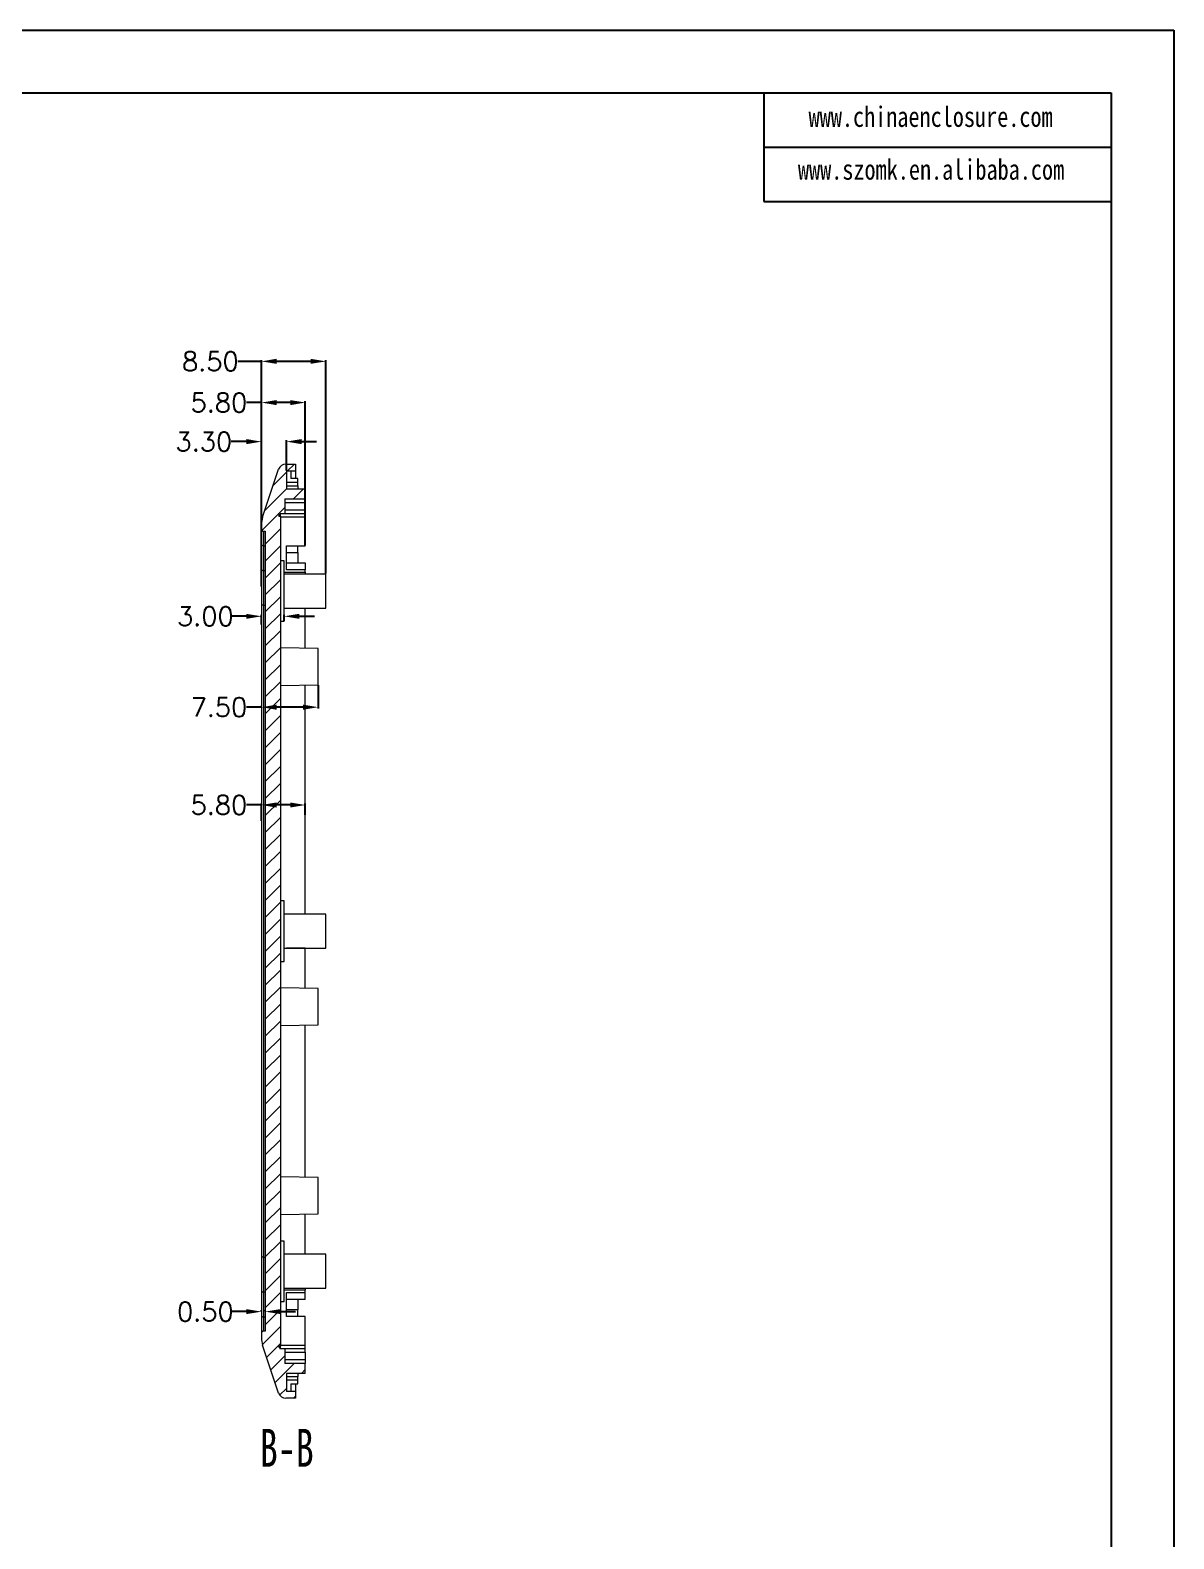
# Model space of a CAD drawing. Header units: inches. Extents: x 1153 to 4140, y 573 to 968.
# Drawn here: x 2136.5 to 2287.9, y 721 to 920.6 of the extents above; entities that cross this region are included whole.
import ezdxf

# ---------------------------------------------------------------- set-up
doc = ezdxf.new("R2010")
doc.units = ezdxf.units.IN
doc.layers.add('10', color=7, linetype='Continuous')
doc.layers.add('文字', color=81, linetype='Continuous')
doc.styles.add('SLDTEXTSTYLE6', font='TXT', dxfattribs={"width": 0.7})
doc.styles.get("Standard").update_dxf_attribs({"font": 'txt', "bigfont": 'gbcbig.shx'})
doc.styles.add('宋体', font='', dxfattribs={"width": 0.8, "height": 3.5})
doc.styles.get('宋体').set_extended_font_data('SimSun')
doc.dimstyles.new('2.5', dxfattribs={"dimtxt": 2.5, "dimasz": 2, "dimexe": 0.18, "dimexo": 0.0625, "dimgap": 0.09, "dimtad": 0, "dimtih": 1, "dimtoh": 1, "dimzin": 0, "dimdsep": 46, "dimtxsty": 'Standard', "dimcen": 2, "dimadec": 0, "dimazin": 0, "dimtfac": 1, "dimtofl": 0, "dimtmove": 0, "dimatfit": 3, "dimfxl": 1, "dimtolj": 1, "dimtzin": 0, "dimarcsym": 0})

# ---------------------------------------------------------------- blocks, each defined once
blk = doc.blocks.new('*D89')
at = {"color": 0, "lineweight": -2, "transparency": 16777216}
for p, q in [((2165.13, 751.06), (2163.13, 751.06)), ((2167.13, 751.12), (2167.13, 751.24)), ((2167.63, 751.12), (2167.63, 751.24)), ((2169.63, 751.06), (2171.63, 751.06))]:
    blk.add_line(p, q, dxfattribs=at)
at = {"color": 0, "transparency": 16777216}
for points in [[(2165.13, 751.39), (2165.13, 750.73), (2167.13, 751.06)], [(2169.63, 751.39), (2169.63, 750.73), (2167.63, 751.06)]]:
    blk.add_solid(points, dxfattribs=at)
at = {"layer": 'Defpoints', "color": 0, "transparency": 16777216}
for p in [(2167.13, 751.06), (2167.13, 751.06), (2167.63, 751.06)]:
    blk.add_point(p, dxfattribs=at)
at = {"color": 0, "transparency": 16777216, "insert": (2159.71, 751.06), "char_height": 2.5, "attachment_point": 5}
blk.add_mtext('\\A1;0.50', dxfattribs=at)
blk = doc.blocks.new('*D90')
at = {"color": 0, "lineweight": -2, "transparency": 16777216}
for p, q in [((2167.13, 855.18), (2167.13, 866.34)), ((2170.43, 862.36), (2170.43, 866.34)), ((2165.13, 866.16), (2163.13, 866.16)), ((2172.43, 866.16), (2174.43, 866.16))]:
    blk.add_line(p, q, dxfattribs=at)
at = {"color": 0, "transparency": 16777216}
for points in [[(2165.13, 866.5), (2165.13, 865.83), (2167.13, 866.16)], [(2172.43, 866.5), (2172.43, 865.83), (2170.43, 866.16)]]:
    blk.add_solid(points, dxfattribs=at)
at = {"layer": 'Defpoints', "color": 0, "transparency": 16777216}
for p in [(2167.13, 866.16), (2170.43, 862.29), (2167.13, 855.12)]:
    blk.add_point(p, dxfattribs=at)
at = {"color": 0, "transparency": 16777216, "insert": (2159.5, 866.16), "char_height": 2.5, "attachment_point": 5}
blk.add_mtext('\\A1;3.30', dxfattribs=at)
blk = doc.blocks.new('*D91')
at = {"color": 0, "lineweight": -2, "transparency": 16777216}
for p, q in [((2167.13, 871.33), (2165.13, 871.33)), ((2167.13, 851.03), (2167.13, 871.51)), ((2170.93, 871.33), (2169.13, 871.33)), ((2172.93, 852.43), (2172.93, 871.51))]:
    blk.add_line(p, q, dxfattribs=at)
at = {"color": 0, "transparency": 16777216}
for points in [[(2169.13, 871.66), (2169.13, 870.99), (2167.13, 871.33)], [(2170.93, 871.66), (2170.93, 870.99), (2172.93, 871.33)]]:
    blk.add_solid(points, dxfattribs=at)
at = {"layer": 'Defpoints', "color": 0, "transparency": 16777216}
for p in [(2167.13, 871.33), (2172.93, 852.37), (2167.13, 850.97)]:
    blk.add_point(p, dxfattribs=at)
at = {"color": 0, "transparency": 16777216, "insert": (2161.5, 871.33), "char_height": 2.5, "attachment_point": 5}
blk.add_mtext('\\A1;5.80', dxfattribs=at)
blk = doc.blocks.new('*D92')
at = {"color": 0, "lineweight": -2, "transparency": 16777216}
for p, q in [((2167.13, 876.78), (2164, 876.78)), ((2167.13, 846.99), (2167.13, 876.96)), ((2173.63, 876.78), (2169.13, 876.78)), ((2175.63, 848.71), (2175.63, 876.96))]:
    blk.add_line(p, q, dxfattribs=at)
at = {"color": 0, "transparency": 16777216}
for points in [[(2169.13, 877.12), (2169.13, 876.45), (2167.13, 876.78)], [(2173.63, 877.12), (2173.63, 876.45), (2175.63, 876.78)]]:
    blk.add_solid(points, dxfattribs=at)
at = {"layer": 'Defpoints', "color": 0, "transparency": 16777216}
for p in [(2167.13, 876.78), (2175.63, 848.64), (2167.13, 846.93)]:
    blk.add_point(p, dxfattribs=at)
at = {"color": 0, "transparency": 16777216, "insert": (2160.37, 876.78), "char_height": 2.5, "attachment_point": 5}
blk.add_mtext('\\A1;8.50', dxfattribs=at)
blk = doc.blocks.new('*D93')
at = {"color": 0, "lineweight": -2, "transparency": 16777216}
for p, q in [((2165.13, 843.05), (2163.13, 843.05)), ((2167.13, 841.97), (2167.13, 843.23)), ((2170.13, 842.46), (2170.13, 843.23)), ((2172.13, 843.05), (2174.13, 843.05))]:
    blk.add_line(p, q, dxfattribs=at)
at = {"color": 0, "transparency": 16777216}
for points in [[(2165.13, 843.38), (2165.13, 842.72), (2167.13, 843.05)], [(2172.13, 843.38), (2172.13, 842.72), (2170.13, 843.05)]]:
    blk.add_solid(points, dxfattribs=at)
at = {"layer": 'Defpoints', "color": 0, "transparency": 16777216}
for p in [(2167.13, 843.05), (2170.13, 842.39), (2167.13, 841.91)]:
    blk.add_point(p, dxfattribs=at)
at = {"color": 0, "transparency": 16777216, "insert": (2159.71, 843.05), "char_height": 2.5, "attachment_point": 5}
blk.add_mtext('\\A1;3.00', dxfattribs=at)
blk = doc.blocks.new('*D94')
at = {"color": 0, "lineweight": -2, "transparency": 16777216}
for p, q in [((2174.63, 833.92), (2174.63, 830.85)), ((2167.13, 831.03), (2165.13, 831.03)), ((2167.13, 830.96), (2167.13, 831.21)), ((2172.63, 831.03), (2169.13, 831.03))]:
    blk.add_line(p, q, dxfattribs=at)
at = {"color": 0, "transparency": 16777216}
for points in [[(2169.13, 831.36), (2169.13, 830.69), (2167.13, 831.03)], [(2172.63, 831.36), (2172.63, 830.69), (2174.63, 831.03)]]:
    blk.add_solid(points, dxfattribs=at)
at = {"layer": 'Defpoints', "color": 0, "transparency": 16777216}
for p in [(2174.63, 833.98), (2167.13, 831.03), (2167.13, 830.89)]:
    blk.add_point(p, dxfattribs=at)
at = {"color": 0, "transparency": 16777216, "insert": (2161.5, 831.03), "char_height": 2.5, "attachment_point": 5}
blk.add_mtext('\\A1;7.50', dxfattribs=at)
blk = doc.blocks.new('*D95')
at = {"color": 0, "lineweight": -2, "transparency": 16777216}
for p, q in [((2167.13, 818.09), (2165.13, 818.09)), ((2167.13, 815.99), (2167.13, 818.27)), ((2170.93, 818.09), (2169.13, 818.09)), ((2172.93, 816.8), (2172.93, 818.27))]:
    blk.add_line(p, q, dxfattribs=at)
at = {"color": 0, "transparency": 16777216}
for points in [[(2169.13, 818.42), (2169.13, 817.75), (2167.13, 818.09)], [(2170.93, 818.42), (2170.93, 817.75), (2172.93, 818.09)]]:
    blk.add_solid(points, dxfattribs=at)
at = {"layer": 'Defpoints', "color": 0, "transparency": 16777216}
for p in [(2167.13, 818.09), (2172.93, 816.74), (2167.13, 815.92)]:
    blk.add_point(p, dxfattribs=at)
at = {"color": 0, "transparency": 16777216, "insert": (2161.5, 818.09), "char_height": 2.5, "attachment_point": 5}
blk.add_mtext('\\A1;5.80', dxfattribs=at)

msp = doc.modelspace()

# ---------------------------------------------------------------- hatches: boundary and pattern name
at = {"linetype": 'Continuous', "lineweight": 0}
h = msp.add_hatch(dxfattribs=at)
h.set_pattern_fill('ANSI31', color=4, scale=0.5, style=0)
h.set_pattern_definition([(45, (24.1141, 0), (-1.122532, 1.122532), [])])
edge = h.paths.add_edge_path(flags=0)
edge.add_line((2167.432, 854.295), (2167.632, 854.295))
edge.add_line((2167.632, 854.295), (2167.632, 748.495))
edge.add_line((2167.632, 748.495), (2167.432, 748.495))
edge.add_arc((2167.432, 748.195), 0.3, 90, 180)
edge.add_line((2167.132, 748.195), (2167.132, 747.582))
edge.add_arc((2170.132, 747.582), 3, 180, 198.43495)
edge.add_line((2167.286, 746.633), (2169.404, 740.279))
edge.add_arc((2170.353, 740.595), 1, 198.43495, 270)
edge.add_line((2170.353, 739.595), (2171.632, 739.595))
edge.add_line((2171.632, 739.595), (2171.632, 740.495))
edge.add_line((2171.632, 740.495), (2170.432, 740.495))
edge.add_line((2170.432, 740.495), (2170.432, 742.895))
edge.add_line((2170.432, 742.895), (2172.932, 742.895))
edge.add_line((2172.932, 742.895), (2172.932, 744.195))
edge.add_line((2172.932, 744.195), (2170.232, 744.195))
edge.add_line((2170.232, 744.195), (2170.232, 746.195))
edge.add_line((2170.232, 746.195), (2169.54, 746.195))
edge.add_line((2169.54, 746.195), (2169.44, 746.495))
edge.add_line((2169.44, 746.495), (2169.632, 746.495))
edge.add_line((2169.632, 746.495), (2169.632, 856.295))
edge.add_line((2169.632, 856.295), (2169.44, 856.295))
edge.add_line((2169.44, 856.295), (2169.54, 856.595))
edge.add_line((2169.54, 856.595), (2170.232, 856.595))
edge.add_line((2170.232, 856.595), (2170.232, 858.595))
edge.add_line((2170.232, 858.595), (2172.932, 858.595))
edge.add_line((2172.932, 858.595), (2172.932, 859.895))
edge.add_line((2172.932, 859.895), (2170.432, 859.895))
edge.add_line((2170.432, 859.895), (2170.432, 862.295))
edge.add_line((2170.432, 862.295), (2171.632, 862.295))
edge.add_line((2171.632, 862.295), (2171.632, 863.195))
edge.add_line((2171.632, 863.195), (2170.353, 863.195))
edge.add_arc((2170.353, 862.195), 1, 90, 161.56505)
edge.add_line((2169.404, 862.511), (2167.286, 856.157))
edge.add_arc((2170.132, 855.208), 3, 161.56505, 180)
edge.add_line((2167.132, 855.208), (2167.132, 854.595))
edge.add_arc((2167.432, 854.595), 0.3, 180, 270)

# ---------------------------------------------------------------- linework, layer by layer
for p, q in [((1796.218, 920.597), (2287.881, 920.597)), ((2287.881, 920.597), (2287.881, 572.957)), ((1808.94, 912.32), (2279.603, 912.32)), ((2233.619, 912.32), (2233.619, 897.95)), ((2279.603, 912.32), (2279.603, 581.234)), ((2233.619, 905.135), (2279.603, 905.135)), ((2233.619, 897.95), (2279.603, 897.95))]:
    msp.add_line(p, q)
at = {"color": 7, "linetype": 'Continuous', "lineweight": 15}
for p, q in [((2167.286, 856.157), (2169.404, 862.511)), ((2170.353, 863.195), (2171.632, 863.195)), ((2170.432, 862.295), (2171.632, 862.295)), ((2170.432, 862.295), (2170.432, 859.895)), ((2171.032, 862.295), (2171.032, 861.295)), ((2171.632, 863.195), (2171.632, 862.295)), ((2171.632, 862.295), (2171.632, 861.295)), ((2170.432, 860.795), (2171.932, 860.795)), ((2170.432, 860.295), (2171.932, 860.295)), ((2171.932, 861.295), (2171.032, 861.295)), ((2171.932, 860.795), (2171.932, 861.295)), ((2171.932, 860.295), (2171.932, 860.795)), ((2171.932, 860.295), (2171.932, 859.895)), ((2170.232, 858.595), (2172.932, 858.595)), ((2170.232, 858.595), (2170.232, 856.595)), ((2170.432, 859.895), (2172.932, 859.895)), ((2172.932, 858.595), (2172.932, 859.895)), ((2172.932, 858.595), (2172.932, 858.095)), ((2169.44, 856.295), (2169.54, 856.595)), ((2169.44, 856.295), (2169.632, 856.295)), ((2170.232, 856.595), (2169.54, 856.595)), ((2169.632, 856.295), (2169.632, 746.495)), ((2170.232, 858.095), (2172.932, 858.095)), ((2172.932, 857.095), (2170.232, 857.095)), ((2172.932, 856.595), (2170.232, 856.595)), ((2172.932, 858.095), (2172.932, 857.095)), ((2172.932, 856.595), (2172.932, 857.095)), ((2172.932, 856.185), (2172.932, 856.595)), ((2167.132, 855.208), (2167.132, 854.595)), ((2167.432, 854.295), (2167.632, 854.295)), ((2167.632, 854.295), (2167.632, 748.495)), ((2172.932, 852.369), (2172.932, 856.185)), ((2167.132, 852.609), (2167.132, 849.325)), ((2167.432, 852.397), (2167.632, 852.397)), ((2167.432, 849.113), (2167.432, 852.397)), ((2170.432, 852.369), (2172.932, 852.369)), ((2170.432, 849.187), (2170.432, 852.369)), ((2171.932, 851.487), (2171.932, 852.369)), ((2170.132, 850.395), (2169.632, 850.395)), ((2170.132, 846.395), (2170.132, 850.395)), ((2170.432, 851.487), (2171.932, 851.487)), ((2171.932, 851.487), (2171.932, 850.106)), ((2167.432, 849.113), (2167.632, 849.113)), ((2175.632, 848.645), (2170.132, 848.645)), ((2170.432, 850.106), (2172.932, 850.106)), ((2172.932, 849.187), (2170.432, 849.187)), ((2172.932, 850.106), (2172.932, 849.187)), ((2172.932, 848.871), (2172.932, 849.187)), ((2172.932, 848.871), (2172.932, 848.645)), ((2175.632, 844.145), (2175.632, 848.645)), ((2170.132, 842.395), (2170.132, 846.395)), ((2167.432, 844.532), (2167.132, 844.532)), ((2167.132, 844.532), (2167.132, 758.258)), ((2167.432, 844.532), (2167.632, 844.532)), ((2167.432, 758.258), (2167.432, 844.532)), ((2169.632, 842.395), (2170.132, 842.395)), ((2170.132, 844.145), (2175.632, 844.145)), ((2172.932, 838.837), (2172.932, 844.145)), ((2174.632, 838.808), (2169.632, 838.895)), ((2174.632, 836.395), (2174.632, 838.808)), ((2174.632, 833.982), (2174.632, 836.395)), ((2169.632, 833.895), (2174.632, 833.982)), ((2172.932, 803.645), (2172.932, 833.952)), ((2170.132, 805.395), (2169.632, 805.395)), ((2170.132, 801.395), (2170.132, 805.395)), ((2175.632, 803.645), (2170.132, 803.645)), ((2175.632, 799.145), (2175.632, 803.645)), ((2170.132, 797.395), (2170.132, 801.395)), ((2170.132, 799.145), (2175.632, 799.145)), ((2170.432, 799.139), (2170.432, 799.145)), ((2172.932, 799.139), (2170.432, 799.139)), ((2171.932, 799.139), (2171.932, 799.145)), ((2172.932, 793.837), (2172.932, 799.139)), ((2169.632, 797.395), (2170.132, 797.395)), ((2174.632, 793.808), (2169.632, 793.895)), ((2174.632, 791.395), (2174.632, 793.808)), ((2174.632, 788.982), (2174.632, 791.395)), ((2169.632, 788.895), (2174.632, 788.982)), ((2172.932, 768.837), (2172.932, 788.952)), ((2174.632, 768.808), (2169.632, 768.895)), ((2174.632, 766.395), (2174.632, 768.808)), ((2174.632, 763.982), (2174.632, 766.395)), ((2169.632, 763.895), (2174.632, 763.982)), ((2172.932, 758.645), (2172.932, 763.952)), ((2170.132, 760.395), (2169.632, 760.395)), ((2170.132, 756.395), (2170.132, 760.395)), ((2175.632, 758.645), (2170.132, 758.645)), ((2175.632, 754.145), (2175.632, 758.645)), ((2167.432, 758.258), (2167.132, 758.258)), ((2167.432, 758.258), (2167.632, 758.258)), ((2170.132, 752.395), (2170.132, 756.395)), ((2167.132, 753.465), (2167.132, 750.18)), ((2167.432, 753.677), (2167.632, 753.677)), ((2167.432, 750.392), (2167.432, 753.677)), ((2170.132, 754.145), (2175.632, 754.145)), ((2170.432, 753.603), (2172.932, 753.603)), ((2170.432, 750.421), (2170.432, 753.603)), ((2172.932, 752.683), (2170.432, 752.683)), ((2171.932, 752.683), (2171.932, 751.302)), ((2172.932, 754.145), (2172.932, 753.919)), ((2172.932, 753.603), (2172.932, 753.919)), ((2172.932, 752.683), (2172.932, 753.603)), ((2169.632, 752.395), (2170.132, 752.395)), ((2171.932, 751.302), (2170.432, 751.302)), ((2171.932, 750.421), (2171.932, 751.302)), ((2167.432, 750.392), (2167.632, 750.392)), ((2167.632, 748.495), (2167.432, 748.495)), ((2172.932, 750.421), (2170.432, 750.421)), ((2172.932, 746.605), (2172.932, 750.421)), ((2167.132, 748.195), (2167.132, 747.582)), ((2169.404, 740.279), (2167.286, 746.633)), ((2169.632, 746.495), (2169.44, 746.495)), ((2169.54, 746.195), (2169.44, 746.495)), ((2172.932, 746.195), (2172.932, 746.605)), ((2169.54, 746.195), (2170.232, 746.195)), ((2170.232, 746.195), (2170.232, 744.195)), ((2170.232, 746.195), (2172.932, 746.195)), ((2170.232, 745.695), (2172.932, 745.695)), ((2172.932, 744.695), (2170.232, 744.695)), ((2172.932, 745.695), (2172.932, 746.195)), ((2172.932, 745.695), (2172.932, 744.695)), ((2172.932, 744.695), (2172.932, 744.195)), ((2172.932, 744.195), (2170.232, 744.195)), ((2172.932, 742.895), (2170.432, 742.895)), ((2170.432, 742.895), (2170.432, 740.495)), ((2170.432, 742.495), (2171.932, 742.495)), ((2171.932, 742.895), (2171.932, 742.495)), ((2171.932, 741.995), (2171.932, 742.495)), ((2172.932, 742.895), (2172.932, 744.195)), ((2171.932, 741.995), (2170.432, 741.995)), ((2171.032, 741.495), (2171.932, 741.495)), ((2171.032, 741.495), (2171.032, 740.495)), ((2171.632, 741.495), (2171.632, 740.495)), ((2171.932, 741.495), (2171.932, 741.995)), ((2171.632, 739.595), (2170.353, 739.595)), ((2171.632, 740.495), (2170.432, 740.495)), ((2171.632, 740.495), (2171.632, 739.595))]:
    msp.add_line(p, q, dxfattribs=at)
at = {"color": 8, "linetype": 'Continuous', "lineweight": 15}
for p, q in [((2172.932, 856.185), (2169.632, 856.185)), ((2170.132, 848.871), (2172.932, 848.871)), ((2172.932, 753.919), (2170.132, 753.919)), ((2169.632, 746.605), (2172.932, 746.605))]:
    msp.add_line(p, q, dxfattribs=at)
at = {"color": 7, "linetype": 'Continuous', "lineweight": 15}
for centre, radius, start, end in [((2170.353, 862.195), 1, 90, 161.56505), ((2170.132, 855.208), 3, 161.56505, 180), ((2167.432, 854.595), 0.3, 180, 270), ((2167.394, 852.662), 0.268, 191.42175, 278.04947), ((2167.394, 849.378), 0.268, 191.42175, 278.04947), ((2167.394, 753.412), 0.268, 81.95053, 168.57825), ((2167.394, 750.127), 0.268, 81.95053, 168.57825), ((2167.432, 748.195), 0.3, 90, 180), ((2170.132, 747.582), 3, 180, 198.43495), ((2170.353, 740.595), 1, 198.43495, 270)]:
    msp.add_arc(centre, radius, start, end, dxfattribs=at)
for points, knots in [([(2169.629, 856.295), (2169.635, 856.351), (2169.65, 856.503), (2169.641, 856.583), (2169.624, 856.592), (2169.619, 856.595)], [0, 0, 0, 0, 0.2976258, 0.8041702, 1, 1, 1, 1]), ([(2167.132, 854.595), (2167.132, 854.594), (2167.132, 854.593), (2167.132, 854.581), (2167.132, 854.558), (2167.132, 854.52), (2167.132, 854.438), (2167.132, 854.299), (2167.133, 854.084), (2167.132, 853.825), (2167.132, 853.514), (2167.132, 853.171), (2167.132, 852.886), (2167.132, 852.696), (2167.132, 852.609)], [0, 0, 0, 0, 0.0389506, 0.0835395, 0.1337392, 0.1895055, 0.2507782, 0.3982809, 0.5000826, 0.5989604, 0.7493541, 0.8458529, 0.92946, 1, 1, 1, 1]), ([(2167.432, 852.397), (2167.432, 853.001), (2167.432, 853.499), (2167.432, 854.143), (2167.432, 854.295), (2167.432, 854.295)], [0, 0, 0, 0, 0.5, 0.5, 1, 1, 1, 1]), ([(2167.132, 849.325), (2167.132, 849.276), (2167.132, 849.17), (2167.132, 848.994), (2167.132, 848.789), (2167.132, 848.554), (2167.132, 848.17), (2167.132, 847.694), (2167.133, 847.132), (2167.132, 846.548), (2167.132, 845.953), (2167.132, 845.374), (2167.132, 844.931), (2167.132, 844.657), (2167.132, 844.532)], [0, 0, 0, 0, 0.0389506, 0.0835395, 0.1337392, 0.1895055, 0.2507782, 0.3982809, 0.5000826, 0.5989604, 0.7493541, 0.8458529, 0.92946, 1, 1, 1, 1]), ([(2167.432, 844.532), (2167.432, 845.386), (2167.432, 846.241), (2167.432, 847.797), (2167.432, 848.505), (2167.432, 849.113)], [0, 0, 0, 0, 0.5, 0.5, 1, 1, 1, 1]), ([(2167.132, 758.258), (2167.132, 758.189), (2167.132, 758.04), (2167.132, 757.803), (2167.132, 757.537), (2167.132, 757.243), (2167.132, 756.781), (2167.132, 756.246), (2167.133, 755.667), (2167.132, 755.1), (2167.132, 754.569), (2167.132, 754.094), (2167.132, 753.751), (2167.132, 753.555), (2167.132, 753.465)], [0, 0, 0, 0, 0.0389506, 0.0835395, 0.1337392, 0.1895055, 0.2507782, 0.3982809, 0.5000826, 0.5989604, 0.7493541, 0.8458529, 0.92946, 1, 1, 1, 1]), ([(2167.432, 753.677), (2167.432, 754.281), (2167.432, 754.993), (2167.432, 756.548), (2167.432, 757.397), (2167.432, 758.258)], [0, 0, 0, 0, 0.5, 0.5, 1, 1, 1, 1]), ([(2167.132, 750.18), (2167.132, 750.132), (2167.132, 750.028), (2167.132, 749.869), (2167.132, 749.697), (2167.132, 749.516), (2167.132, 749.246), (2167.132, 748.967), (2167.133, 748.709), (2167.132, 748.492), (2167.132, 748.336), (2167.132, 748.243), (2167.132, 748.202), (2167.132, 748.197), (2167.132, 748.195)], [0, 0, 0, 0, 0.0389506, 0.0835395, 0.1337392, 0.1895055, 0.2507782, 0.3982809, 0.5000826, 0.5989604, 0.7493541, 0.8458529, 0.92946, 1, 1, 1, 1]), ([(2167.432, 748.495), (2167.432, 748.495), (2167.432, 748.646), (2167.432, 749.29), (2167.432, 749.784), (2167.432, 750.392)], [0, 0, 0, 0, 0.5, 0.5, 1, 1, 1, 1]), ([(2169.619, 746.195), (2169.63, 746.21), (2169.65, 746.241), (2169.644, 746.389), (2169.632, 746.493), (2169.632, 746.495)], [0, 0, 0, 0, 0.49368237, 0.98742411, 1, 1, 1, 1])]:
    msp.add_open_spline(points, degree=3, knots=knots, dxfattribs=at)

# ---------------------------------------------------------------- texts
at = {"layer": '10', "color": 0, "insert": (2170.476, 735.545), "char_height": 5, "attachment_point": 2, "style": 'SLDTEXTSTYLE6'}
msp.add_mtext('B-B', dxfattribs=at)
at = {"layer": '文字', "color": 0, "char_height": 2.69774, "width": 47.39665, "attachment_point": 1, "style": '宋体'}
for s, insert in [('www.chinaenclosure.com', (2239.543, 910.5)), ('www.szomk.en.alibaba.com', (2238.133, 903.514))]:
    msp.add_mtext(s, dxfattribs=dict(at, insert=insert))

# ---------------------------------------------------------------- dimensions: what is measured, and where the dimension line sits
for base, p1, p2, picture, middle in [((2167.133, 876.785), (2175.632, 848.645), (2167.133, 846.928), '*D92', (2160.371, 876.785)), ((2167.132, 831.025), (2174.632, 833.982), (2167.132, 830.893), '*D94', (2161.5, 831.025))]:
    dim = msp.add_linear_dim(base=base, p1=p1, p2=p2, dimstyle='2.5')
    dim.commit()
    dim.dimension.update_dxf_attribs({"geometry": picture, "text_midpoint": middle, "dimtype": 160})
for base, p1, p2, picture, middle in [((2167.132, 871.326), (2172.932, 852.369), (2167.132, 850.967), '*D91', (2161.5, 871.326)), ((2167.132, 866.165), (2170.432, 862.295), (2167.132, 855.117), '*D90', (2159.5, 866.165)), ((2167.132, 843.049), (2170.132, 842.395), (2167.132, 841.907), '*D93', (2159.708, 843.049)), ((2167.132, 818.088), (2172.932, 816.736), (2167.132, 815.923), '*D95', (2161.5, 818.088)), ((2167.132, 751.062), (2167.632, 751.062), (2167.132, 751.062), '*D89', (2159.708, 751.062))]:
    dim = msp.add_linear_dim(base=base, p1=p1, p2=p2, dimstyle='2.5')
    dim.commit()
    dim.dimension.update_dxf_attribs({"geometry": picture, "text_midpoint": middle})

doc.saveas('drawing.dxf')
